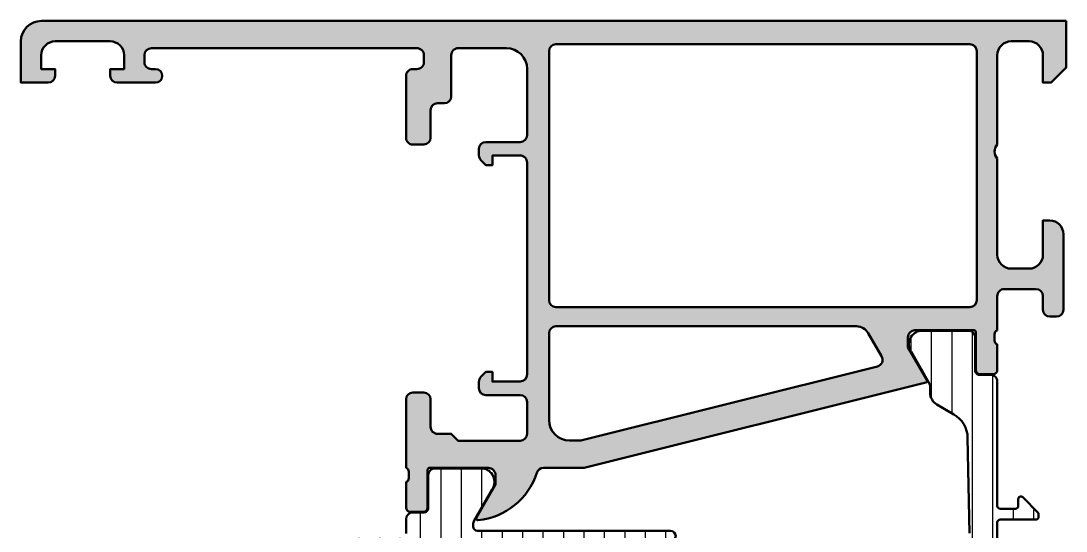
# Model space of a CAD drawing. Extents: x -35 to 63, y 0 to 100.
# Drawn here: x -35 to 41, y 62.9 to 100 of the extents above; entities that cross this region are included whole.
import ezdxf

# ---------------------------------------------------------------- set-up
doc = ezdxf.new("R2010")
doc.units = 0
for name, color, linetype, lineweight in [('0S-Alu contour', 7, 'Continuous', 50), ('0S-Alu hatch', 252, 'Continuous', 25), ('0S-Plastic contour', 254, 'Continuous', 50), ('0S-Plastic hatch', 253, 'Continuous', 25)]:
    doc.layers.add(name, color=color, linetype=linetype, lineweight=lineweight)
pattern_1 = [(90, (0, 0), (-1.4859, 0), [])]

# ---------------------------------------------------------------- blocks, each defined once
blk = doc.blocks.new('245333__9F7AA173_526E_4B7B_A4AD_E377A7B08320___57BA1373_CE20_45E9_87EE_BB8EEB695EC3_')
at = {"layer": '0S-Plastic hatch'}
h = blk.add_hatch(dxfattribs=at)
h.set_pattern_fill('ANSI31', color=256, scale=0.4680000000000001, angle=45, style=0)
h.set_pattern_definition(pattern_1)
edge = h.paths.add_edge_path()
edge.add_line((35.9799999999999, 73.79000300000001), (35.97999999999994, 64.75000000000772))
edge.add_arc((36.18999999999995, 64.75000000000772), 0.2100000000000186, 180, 269.9999999999942)
edge.add_line((36.18999999999993, 64.5400000000077), (37.28999999999603, 64.54000000000758))
edge.add_arc((37.28999999999606, 64.75000000000777), 0.2100000000001927, 269.9999999999923, 360)
edge.add_line((37.49999999999625, 64.75000000000777), (37.49999999999624, 65.25000000000765))
edge.add_ellipse((37.68999999999625, 65.25000000000765), major_axis=(-0.1900000000000119, 0), ratio=1, start_angle=224.9999999999985, end_angle=360, ccw=False)
edge.add_line((37.82435028842171, 65.38435028843311), (38.92435028842167, 64.28435028843313))
edge.add_ellipse((38.78999999999614, 64.15000000000761), major_axis=(-0.1900000000001142, 0), ratio=1, start_angle=180, end_angle=224.9999999999985, ccw=False)
edge.add_line((38.97999999999626, 64.15000000000761), (38.97999999999601, 63.95000000000724))
edge.add_ellipse((38.7899999999962, 63.95000000000746), major_axis=(-0.1899999999998059, 0), ratio=1, start_angle=90.00000000000222, end_angle=180, ccw=False)
edge.add_line((38.78999999999621, 63.76000000000765), (36.18999999999616, 63.76000000000765))
edge.add_arc((36.18999999999616, 63.55000000001142), 0.2099999999962208, 90, 180)
edge.add_line((35.97999999999994, 63.55000000001142), (35.98000000000008, 28.94999999999605))
edge.add_arc((36.18999999999618, 28.94999999999606), 0.2099999999961035, 180, 270.0000000000019)
edge.add_line((36.18999999999618, 28.73999999999995), (38.78999999999623, 28.73999999999996))
edge.add_ellipse((38.78999999999623, 28.55000000000017), major_axis=(-0.1899999999997881, 0), ratio=1, start_angle=180, end_angle=270, ccw=False)
edge.add_line((38.97999999999601, 28.55000000000017), (38.97999999999625, 28.35000000000023))
edge.add_ellipse((38.78999999999623, 28.34999999999999), major_axis=(-0.1900000000000297, 0), ratio=1, start_angle=135.0000000000015, end_angle=180, ccw=False)
edge.add_line((38.92435028842169, 28.21564971157453), (37.8243502884217, 27.1156497115745))
edge.add_ellipse((37.68999999999625, 27.24999999999996), major_axis=(-0.1900000000000061, 0), ratio=1, start_angle=0, end_angle=135.0000000000008, ccw=False)
edge.add_line((37.49999999999625, 27.24999999999996), (37.49999999999623, 27.74999999999982))
edge.add_arc((37.28999999999604, 27.74999999999982), 0.2100000000001927, 0, 90.0000000000039)
edge.add_line((37.28999999999603, 27.96000000000001), (36.19000000000376, 27.9599999999999))
edge.add_arc((36.19000000000378, 27.74999999999621), 0.2100000000036957, 90.0000000000058, 180)
edge.add_line((35.98000000000008, 27.74999999999621), (35.98000000000012, 18.70999700000015))
edge.add_ellipse((35.49000000000001, 18.70999700000015), major_axis=(-0.4900000000001051, 0), ratio=1, start_angle=90, end_angle=180, ccw=False)
edge.add_line((35.49000000000001, 18.21999700000005), (34.67966598775748, 18.21999700000005))
edge.add_arc((34.67966598775748, 17.90999700000005), 0.3100000000000058, 90, 180)
edge.add_line((34.36966598775747, 17.90999700000005), (34.3700006171609, 15.50999722277399))
edge.add_ellipse((33.88000531041846, 15.50999530673881), major_axis=(-0.4899953067461825, 0), ratio=1, start_angle=89.99992156327039, end_angle=180.0002240452365, ccw=False)
edge.add_line((33.88000463962509, 15.01999999999308), (30.4041775038158, 15.02000000000004))
edge.add_ellipse((30.5457711508919, 15.9998180747229), major_axis=(-0.9899960709244822, 0), ratio=1, start_angle=-32.74075698837771, end_angle=81.77710364110038, ccw=False)
edge.add_line((29.71305944591097, 16.53524634894238), (31.0316956091938, 18.81919149350408))
edge.add_arc((30.59002263812886, 19.0741914672896), 0.5099999999999504, 330.0000034006556, 360.5398516222337)
edge.add_line((31.10000000000014, 19.07899671221207), (31.10000000000014, 19.53149545762271))
edge.add_ellipse((32.09000000000009, 19.5314954576227), major_axis=(-0.9899999999999485, 0), ratio=1, start_angle=299.9999999999983, end_angle=360, ccw=False)
edge.add_line((31.59500000000014, 20.38886060736926), (32.81844590919087, 21.09521743237943))
edge.add_arc((31.81344590919093, 22.83592849398618), 2.009999999999998, 299.9999999999981, 358.8298047176656)
edge.add_line((33.82302670811729, 22.79487958917156), (33.96488342538069, 29.73958460624113))
edge.add_arc((33.45498978983221, 29.75000000000007), 0.5100000000000029, 358.8298047176656, 449.9999999999992)
edge.add_line((33.45498978983221, 30.26000000000007), (32.09000000000002, 30.26000000000007))
edge.add_ellipse((32.09000000000002, 30.75000000000007), major_axis=(-0.490000000000002, 0), ratio=1, start_angle=-90, end_angle=90, ccw=False)
edge.add_line((32.09000000000002, 31.24000000000007), (33.49584299149152, 31.24000000000006))
edge.add_arc((33.49584299149153, 31.75000000000006), 0.509999999999998, 269.9999999999992, 358.8298047176656)
edge.add_line((34.00573662704001, 31.73958460624112), (34.16914943367726, 39.73958460624118))
edge.add_arc((33.65925579812883, 39.75000000000012), 0.5099999999999497, 358.829804717665, 450)
edge.add_line((33.65925579812883, 40.26000000000006), (32.09, 40.26000000000005))
edge.add_ellipse((32.09, 40.75000000000005), major_axis=(-0.4900000000000091, 0), ratio=1, start_angle=-90, end_angle=90, ccw=False)
edge.add_line((32.09, 41.24000000000006), (33.68999999999993, 41.24000000000005))
edge.add_arc((33.68999999999993, 41.75000000000014), 0.5100000000000762, 269.9999999999992, 360)
edge.add_line((34.20000000000001, 41.75000000000014), (34.20000000000002, 50.75000000000003))
edge.add_arc((33.69, 50.75000000000003), 0.5100000000000194, 0, 90)
edge.add_line((33.69, 51.26000000000005), (32.09, 51.26000000000006))
edge.add_ellipse((32.09, 51.75000000000006), major_axis=(-0.490000000000002, 0), ratio=1, start_angle=-90, end_angle=90, ccw=False)
edge.add_line((32.09, 52.24000000000007), (33.6592557981288, 52.24000000000007))
edge.add_arc((33.65925579812879, 52.75000000000005), 0.5099999999999909, 270.0000000000008, 361.1701952823338)
edge.add_line((34.16914943367726, 52.76041539375898), (34.00573662704, 60.76041539375897))
edge.add_arc((33.49584299149153, 60.75000000000003), 0.5099999999999923, 1.170195282334975, 89.99999999999841)
edge.add_line((33.49584299149154, 61.26000000000002), (32.08999999999999, 61.26000000000008))
edge.add_ellipse((32.08999999999999, 61.75000000000006), major_axis=(-0.4899999999999878, 0), ratio=1, start_angle=-90, end_angle=90, ccw=False)
edge.add_line((32.08999999999999, 62.24000000000005), (33.45498978983221, 62.24000000000007))
edge.add_arc((33.45498978983221, 62.75000000000008), 0.5100000000000052, 270.0000000000008, 361.1701952823338)
edge.add_line((33.96488342538069, 62.760415393759), (33.8230267081173, 69.70512041082854))
edge.add_arc((31.813445909191, 69.66407150601391), 2.009999999999938, 1.170195282334975, 60.00000000000032)
edge.add_line((32.81844590919096, 71.40478256762059), (31.59500000000013, 72.11113939263088))
edge.add_ellipse((32.09000000000014, 72.96850454237746), major_axis=(-0.9899999999999975, 0), ratio=1, start_angle=0, end_angle=59.999999999999204, ccw=False)
edge.add_line((31.10000000000014, 72.96850454237746), (31.10000000000016, 73.42100328780221))
edge.add_arc((30.59002263812852, 73.42580853271029), 0.510000000000182, 359.4601483793812, 389.9999965993455)
edge.add_line((31.03169560919365, 73.68080850649594), (29.71305944591087, 75.96475365105759))
edge.add_ellipse((30.54577115089172, 76.50018192527719), major_axis=(-0.9899960709244671, 0), ratio=1, start_angle=-81.7771036411026, end_angle=32.740756988386124, ccw=False)
edge.add_line((30.40417750381565, 77.48000000000003), (33.88000463962494, 77.48000000000697))
edge.add_ellipse((33.88000463962494, 76.99000402256141), major_axis=(-0.4899959774455595, 0), ratio=1, start_angle=179.9920112387995, end_angle=269.9999999999992, ccw=False)
edge.add_line((34.37000061230754, 76.98993570233131), (34.36966599077062, 74.59004622301168))
edge.add_arc((34.67966598777279, 74.59000300001547), 0.3100000000154499, 179.9920113055905, 269.9999999971463)
edge.add_line((34.67966598775735, 74.28000300000002), (35.48999999999983, 74.28000300000006))
edge.add_ellipse((35.48999999999984, 73.79000300000001), major_axis=(-0.4900000000000518, 0), ratio=1, start_angle=180, end_angle=270.0000000000008, ccw=False)
at = {"layer": '0S-Plastic contour', "color": 7}
for points in [[(30.40417750381565, 77.48000000000003), (33.88000463962494, 77.48000000000697)], [(34.37000061230754, 76.98993570233131), (34.36966599077062, 74.59004622301168)], [(31.03169560919365, 73.68080850649594), (29.71305944591087, 75.96475365105759)], [(34.67966598775735, 74.28000300000002), (35.48999999999983, 74.28000300000006)], [(35.9799999999999, 73.79000300000001), (35.97999999999994, 64.75000000000772)], [(31.10000000000014, 72.96850454237746), (31.10000000000016, 73.42100328780221)], [(32.81844590919096, 71.40478256762059), (31.59500000000013, 72.11113939263088)], [(33.96488342538069, 62.760415393759), (33.8230267081173, 69.70512041082854)], [(37.82435028842171, 65.38435028843311), (38.92435028842167, 64.28435028843313)], [(37.49999999999625, 64.75000000000777), (37.49999999999624, 65.25000000000765)], [(36.18999999999993, 64.5400000000077), (37.28999999999603, 64.54000000000758)], [(38.97999999999626, 64.15000000000761), (38.97999999999601, 63.95000000000724)], [(35.97999999999994, 63.55000000001142), (35.98000000000008, 28.94999999999605)], [(38.78999999999621, 63.76000000000765), (36.18999999999616, 63.76000000000765)]]:
    blk.add_lwpolyline(points, dxfattribs=at)
at = {"layer": '0S-Plastic contour', "color": 7, "extrusion": (0, 0, -1)}
for centre, radius, start, end in [((-30.54577115089172, 76.50018192527719), 0.9899960709244671, 327.259243011614, 81.77710364110266), ((-33.88000463962494, 76.99000402256141), 0.4899959774455596, 90.00000000000082, 180.0079887612006), ((-35.48999999999984, 73.79000300000001), 0.4900000000000518, 89.99999999999918, 180), ((-32.09000000000014, 72.96850454237746), 0.9899999999999975, 300.0000000000008, 0), ((-37.68999999999625, 65.25000000000765), 0.1900000000000119, 0, 135.0000000000015), ((-38.7899999999962, 63.95000000000746), 0.1899999999998059, 180, 269.9999999999978), ((-38.78999999999614, 64.15000000000761), 0.1900000000001142, 135.0000000000015, 180)]:
    blk.add_arc(centre, radius, start, end, dxfattribs=at)
at = {"layer": '0S-Plastic contour', "color": 7}
for centre, radius, start, end in [((34.67966598777279, 74.59000300001547), 0.3100000000154499, 179.9920113055905, 269.9999999971463), ((30.59002263812852, 73.42580853271029), 0.510000000000182, 359.4601483793812, 29.99999659934544), ((31.813445909191, 69.66407150601391), 2.009999999999938, 1.170195282334975, 60.00000000000032), ((36.18999999999995, 64.75000000000772), 0.2100000000000186, 180, 269.9999999999942), ((37.28999999999606, 64.75000000000777), 0.2100000000001927, 269.9999999999923, 0), ((36.18999999999616, 63.55000000001142), 0.2099999999962208, 90, 180)]:
    blk.add_arc(centre, radius, start, end, dxfattribs=at)
blk = doc.blocks.new('245333__9AE1B75B_68EC_4217_87AC_3E8BCC204425___A74918F2_8192_41A2_B50B_D29DF72A9CAD_')
at = {"layer": '0S-Plastic hatch'}
h = blk.add_hatch(dxfattribs=at)
h.set_pattern_fill('ANSI31', color=256, scale=0.4680000000000001, angle=45, style=0)
h.set_pattern_definition(pattern_1)
edge = h.paths.add_edge_path()
edge.add_arc((-7.310000000000009, 62.7500000000001), 0.3100000000001444, 269.9999999999973, 360)
edge.add_line((-6.999999999999864, 62.7500000000001), (-7.000000000000191, 63.79000299999985))
edge.add_ellipse((-6.510000000000196, 63.79000299999999), major_axis=(-0.4899999999999949, 0), ratio=1, start_angle=270.00000000000165, end_angle=360, ccw=False)
edge.add_line((-6.510000000000211, 64.280003), (-5.699668628398633, 64.280003))
edge.add_arc((-5.699668628404602, 64.59000300000599), 0.310000000005985, 270.0000000011031, 360.0079248439906)
edge.add_line((-5.38966863136391, 64.59004587753816), (-5.390000574115695, 66.98993624986667))
edge.add_ellipse((-4.900004601357032, 66.99000402256138), major_axis=(-0.4899959774455775, 0), ratio=1, start_angle=-90, end_angle=0.007924737246696623, ccw=False)
edge.add_line((-4.900004601357032, 67.48000000000697), (-1.424177465547835, 67.47999999999999))
edge.add_ellipse((-1.565771112623828, 66.50018192527713), major_axis=(-0.9899960709244693, 0), ratio=1, start_angle=147.2592430116709, end_angle=261.7771036411068, ccw=False)
edge.add_line((-0.7330594076424523, 65.96475365105836), (-2.05168440619763, 63.68082784542121))
edge.add_arc((-1.610085349575093, 63.42587054617024), 0.509914650947844, 150.0000034023275, 180)
edge.add_line((-2.120000000522937, 63.42587054617024), (-2.119999999999912, 63.25000000000013))
edge.add_arc((-1.809999999999867, 63.25), 0.3100000000000449, 180, 270)
edge.add_line((-1.809999999999867, 62.93999999999996), (12.21179744661189, 62.94000000000003))
edge.add_ellipse((12.21179744661189, 62.55000000000002), major_axis=(-0.3900000000000006, 0), ratio=1, start_angle=90, end_angle=270, ccw=False)
edge.add_line((12.21179744661189, 62.16000000000002), (-1.242050807568809, 62.16000000000002))
edge.add_arc((-1.242050807568794, 61.15000000000001), 1.010000000000005, 90.00000000000081, 120.0000000000013)
edge.add_line((-1.747050807568818, 62.02468565782229), (-2.814999999999834, 61.40810490409141))
edge.add_arc((-2.309999999999824, 60.53341924626909), 1.010000000000035, 119.9999999999994, 180)
edge.add_line((-3.319999999999861, 60.53341924626909), (-3.319999999999986, 56.81568542494908))
edge.add_ellipse((-5.30999999999998, 56.81568542494911), major_axis=(-1.989999999999994, 0), ratio=1, start_angle=135.0000000000008, end_angle=180, ccw=False)
edge.add_line((-3.902857505438737, 55.4085429303879), (-7.809487183573047, 51.50191325225367))
edge.add_arc((-6.388202553388076, 50.08062862206866), 2.010000000000039, 134.9999999999993, 189.360190801913)
edge.add_line((-8.371440212615845, 49.75372131560256), (-5.547097480105783, 32.61937540504151))
edge.add_arc((-3.563859820878128, 32.94628271150761), 2.009999999999926, 189.3601908019132, 216)
edge.add_line((-5.189983979571714, 31.76483435439978), (1.580000000000069, 22.44675080303767))
edge.add_line((1.580000000000069, 22.44675080303767), (1.580000000000076, 21.35000000000001))
edge.add_arc((2.590000000000074, 21.35000000000001), 1.009999999999998, 180, 269.9999999999988)
edge.add_line((2.590000000000053, 20.34000000000001), (12.21179744661188, 20.34000000000002))
edge.add_ellipse((12.21179744661188, 19.95000000000001), major_axis=(-0.3900000000000077, 0), ratio=1, start_angle=90, end_angle=270, ccw=False)
edge.add_line((12.21179744661188, 19.56), (2.19000000000004, 19.55999999999998))
edge.add_arc((2.190000000000047, 19.25000000000003), 0.3099999999999561, 90.00000000000134, 180)
edge.add_line((1.880000000000091, 19.25000000000003), (1.879999999475245, 19.07412934928449))
edge.add_arc((2.389914507581892, 19.07412934928548), 0.5099145081066468, 180, 209.9999965994565)
edge.add_line((1.948315574671404, 18.81917212144136), (3.266940554096748, 16.53524634894159))
edge.add_ellipse((2.434228849115342, 15.99981807472284), major_axis=(-0.9899960709244771, 0), ratio=1, start_angle=98.2228963588982, end_angle=212.7407569883268, ccw=False)
edge.add_line((2.575822496191421, 15.01999999999999), (-0.9000046396178333, 15.01999999999302))
edge.add_ellipse((-0.9000046396270633, 15.5099959774294), major_axis=(-0.4899959774363811, 0), ratio=1, start_angle=-0.00792480466878942, end_angle=90.00000000107917, ccw=False)
edge.add_line((-1.39000061237645, 15.51006375070049), (-1.389668669624676, 17.90995412304522))
edge.add_arc((-1.699668666659469, 17.90999699999998), 0.3100000000000087, 359.9920752627073, 450.0000000005043)
edge.add_line((-1.699668666662198, 18.21999699999999), (-2.510002678902004, 18.21999699999282))
edge.add_ellipse((-2.510002678902004, 18.70999432109072), major_axis=(-0.4899973210978921, 0), ratio=1, start_angle=0, end_angle=90, ccw=False)
edge.add_line((-2.999999999999896, 18.70999432109072), (-2.999999999999992, 20.74944778337538))
edge.add_arc((-3.509999999999941, 20.74944778337535), 0.5099999999999483, 0, 62.02052561152114)
edge.add_line((-3.270730834759483, 21.19983680029859), (-5.985290978483739, 22.64194687665201))
edge.add_arc((-6.459137756705139, 21.74999999999992), 1.010000000000107, 62.02052561152096, 90)
edge.add_line((-6.459137756705139, 22.76000000000003), (-10.56134089668841, 22.75999999999998))
edge.add_ellipse((-10.56134089668841, 23.74999999999992), major_axis=(-0.9899999999999485, 0), ratio=1, start_angle=9.360190801913404, end_angle=90, ccw=False)
edge.add_line((-11.53815944526321, 23.58898595353155), (-15.89999999999991, 50.05081865226768))
edge.add_line((-15.89999999999991, 50.05081865226768), (-15.89999999999991, 59.50551362713286))
edge.add_ellipse((-15.40999999999989, 59.50551362713286), major_axis=(-0.4900000000000233, 0), ratio=1, start_angle=300.00000000000296, end_angle=360, ccw=False)
edge.add_line((-15.65499999999992, 59.92986607498725), (-11.4210254037848, 62.37435244785432))
edge.add_ellipse((-11.17602540378483, 61.95000000000005), major_axis=(-0.4899999999998956, 0), ratio=1, start_angle=270, end_angle=300.0000000000038, ccw=False)
edge.add_line((-11.17602540378483, 62.43999999999995), (-7.310000000000023, 62.43999999999996))
edge = h.paths.add_edge_path()
edge.add_line((-4.909999999999961, 57.06421356237299), (-4.909999999999847, 60.64999999999991))
edge.add_arc((-5.909999999999833, 60.64999999999994), 0.9999999999999857, 0, 90)
edge.add_line((-5.909999999999833, 61.64999999999992), (-10.827691453624, 61.64999999999994))
edge.add_arc((-10.82769145362402, 60.64999999999985), 1.000000000000092, 89.9999999999992, 119.9999999999991)
edge.add_line((-11.32769145362405, 61.51602540378437), (-14.60999999999985, 59.62098368097095))
edge.add_arc((-14.10999999999985, 58.75495827718644), 1.000000000000057, 119.9999999999981, 180)
edge.add_line((-15.10999999999991, 58.75495827718645), (-15.10999999999991, 52.44999999999997))
edge.add_arc((-14.11000000000002, 52.44999999999997), 0.9999999999998863, 180, 270)
edge.add_line((-14.11000000000002, 51.45000000000008), (-10.93842712474602, 51.45000000000008))
edge.add_arc((-10.93842712474605, 53.45000000000008), 2, 270.0000000000008, 314.9999999999993)
edge.add_line((-9.52421356237297, 52.03578643762696), (-5.202893218813422, 56.35710678118647))
edge.add_arc((-5.909999999999975, 57.06421356237303), 1.000000000000018, 314.9999999999995, 360)
edge = h.paths.add_edge_path()
edge.add_line((-8.775906908291056, 42.43132022548903), (-10.06162119400547, 50.2313202254891))
edge.add_arc((-10.55496389530589, 50.15000000000002), 0.499999999999992, 9.36019080191405, 90)
edge.add_line((-10.55496389530589, 50.65000000000001), (-14.60894096789276, 50.65000000000001))
edge.add_arc((-14.60894096789276, 50.15000000000002), 0.4999999999999929, 90, 189.3601908019149)
edge.add_line((-15.10228366919317, 50.06867977451093), (-13.81656938347876, 42.26867977451079))
edge.add_arc((-13.32322668217833, 42.34999999999987), 0.4999999999999908, 189.3601908019132, 270.0000000000012)
edge.add_line((-13.32322668217832, 41.84999999999988), (-9.269249609591476, 41.84999999999994))
edge.add_arc((-9.269249609591476, 42.34999999999994), 0.5, 270, 369.360190801914)
edge = h.paths.add_edge_path()
edge.add_line((-7.193489325873507, 32.83132022548905), (-8.47920361158777, 40.63132022548901))
edge.add_arc((-8.972546312888205, 40.54999999999993), 0.5000000000000048, 9.360190801912992, 90)
edge.add_line((-8.972546312888205, 41.04999999999994), (-13.02652338547502, 41.04999999999987))
edge.add_arc((-13.02652338547502, 40.54999999999987), 0.5000000000000071, 90, 189.3601908019128)
edge.add_line((-13.51986608677546, 40.46867977451078), (-12.23415180106117, 32.66867977451082))
edge.add_arc((-11.74080909976073, 32.7499999999999), 0.5000000000000036, 189.3601908019121, 269.9999999999996)
edge.add_line((-11.74080909976073, 32.24999999999989), (-7.686832027173913, 32.24999999999996))
edge.add_arc((-7.686832027173942, 32.74999999999997), 0.5000000000000071, 270.0000000000033, 369.360190801913)
edge = h.paths.add_edge_path()
edge.add_arc((-7.436116965542247, 30.44999999999996), 0.9999999999999944, 36, 90.00000000000081)
edge.add_line((-7.436116965542261, 31.44999999999996), (-11.44410580305757, 31.44999999999991))
edge.add_arc((-11.44410580305757, 30.9499999999999), 0.5000000000000071, 90, 189.3601908019133)
edge.add_line((-11.93744850435801, 30.86867977451082), (-11.1225099313139, 25.92471909804354))
edge.add_arc((-9.149139126112251, 26.24999999999988), 1.999999999999937, 189.3601908019139, 270.0000000000008)
edge.add_line((-9.149139126112225, 24.24999999999994), (-6.085431121647339, 24.24999999999998))
edge.add_ellipse((-6.085431121647339, 23.2500000000001), major_axis=(-0.9999999999998826, 0), ratio=1, start_angle=242.0205256115195, end_angle=270, ccw=False)
edge.add_line((-5.616275895685639, 24.13311571945741), (-1.003608449807124, 21.68263613883446))
edge.add_arc((-0.7690308368262678, 22.12419399856317), 0.4999999999999998, 242.0205256115221, 395.9999999999988)
edge.add_line((-0.3645223396387873, 22.4180866247094), (-6.627099971167304, 31.03778525229243))
at = {"layer": '0S-Plastic contour', "color": 7}
for points in [[(-5.38966863136391, 64.59004587753816), (-5.390000574115695, 66.98993624986667)], [(-4.900004601357032, 67.48000000000697), (-1.424177465547835, 67.47999999999999)], [(-0.7330594076424523, 65.96475365105836), (-2.05168440619763, 63.68082784542121)], [(-6.510000000000211, 64.280003), (-5.699668628398633, 64.280003)], [(-6.999999999999864, 62.7500000000001), (-7.000000000000191, 63.79000299999985)], [(-2.120000000522937, 63.42587054617024), (-2.119999999999912, 63.25000000000013)], [(-1.809999999999867, 62.93999999999996), (12.21179744661189, 62.94000000000003)]]:
    blk.add_lwpolyline(points, dxfattribs=at)
at = {"layer": '0S-Plastic contour', "color": 7, "extrusion": (0, 0, -1)}
for centre, radius, start, end in [((4.900004601357032, 66.99000402256138), 0.4899959774455775, 359.9920752627533, 90), ((1.565771112623828, 66.50018192527713), 0.9899960709244695, 98.2228963588932, 212.7407569883292), ((6.510000000000196, 63.79000299999999), 0.4899999999999949, 0, 89.99999999999834), ((-12.21179744661189, 62.55000000000002), 0.3900000000000006, 90, 270)]:
    blk.add_arc(centre, radius, start, end, dxfattribs=at)
at = {"layer": '0S-Plastic contour', "color": 7}
for centre, radius, start, end in [((-5.699668628404602, 64.59000300000599), 0.310000000005985, 270.0000000011031, 0.0079248439906155), ((-1.610085349575093, 63.42587054617024), 0.509914650947844, 150.0000034023275, 180), ((-1.809999999999867, 63.25), 0.3100000000000449, 180, 270)]:
    blk.add_arc(centre, radius, start, end, dxfattribs=at)
blk = doc.blocks.new('333200__02C25ACC_63DE_4C79_958C_C5039A92C694_')
at = {"layer": '0S-Alu hatch'}
h = blk.add_hatch(color=256, dxfattribs=at)
edge = h.paths.add_edge_path()
edge.add_line((40.98, 99.99000000000002), (40.97999999999999, 96.60414213562377))
edge.add_line((40.97999999999999, 96.60414213562377), (39.88585786437626, 95.51000000000003))
edge.add_line((39.88585786437626, 95.51000000000003), (39.30000000000007, 95.51000000000003))
edge.add_line((39.30000000000007, 95.51000000000003), (39.30000000000007, 97.5))
edge.add_arc((38.29000000000004, 97.49999999999999), 1.010000000000037, 0, 90.0000000000004)
edge.add_line((38.29000000000003, 98.51), (36.99, 98.51000000000003))
edge.add_arc((36.98999999999999, 97.49999999999991), 1.010000000000104, 89.9999999999996, 180)
edge.add_line((35.97999999999988, 97.49999999999991), (35.98000000000001, 91.0039841267342))
edge.add_arc((36.51499999999997, 90.50000000000001), 0.7349999999999828, 136.7098923765391, 223.2901076234609)
edge.add_line((35.98000000000001, 89.99601587326585), (35.98000000000001, 82.99999999999982))
edge.add_arc((36.9899999999998, 82.99999999999982), 1.009999999999802, 180, 269.9999999999996)
edge.add_line((36.9899999999998, 81.99000000000001), (38.29000000000004, 81.99000000000001))
edge.add_arc((38.29000000000004, 83.00000000000004), 1.010000000000033, 269.9999999999996, 360)
edge.add_line((39.30000000000008, 83.00000000000004), (39.30000000000007, 85.49000000000002))
edge.add_line((39.30000000000007, 85.49000000000002), (39.78999999999999, 85.49000000000001))
edge.add_ellipse((39.78999999999997, 84.50000000000001), major_axis=(-0.9899999999999948, 0), ratio=1, start_angle=180, end_angle=269.99999999999835, ccw=False)
edge.add_line((40.77999999999995, 84.50000000000001), (40.78000000000007, 78.99999999999997))
edge.add_ellipse((40.29000000000013, 78.99999999999994), major_axis=(-0.4899999999999381, 0), ratio=1, start_angle=90.0000000000008, end_angle=180, ccw=False)
edge.add_line((40.29000000000014, 78.51000000000002), (39.79000000000001, 78.51000000000003))
edge.add_ellipse((39.79000000000001, 78.99999999999997), major_axis=(-0.4899999999999381, 0), ratio=1, start_angle=0, end_angle=90, ccw=False)
edge.add_line((39.30000000000007, 78.99999999999997), (39.30000000000007, 79.99999999999994))
edge.add_arc((38.78999999999999, 79.99999999999996), 0.5100000000000833, 0, 89.9999999999992)
edge.add_line((38.78999999999999, 80.51000000000005), (36.49000000000006, 80.51000000000005))
edge.add_arc((36.49000000000005, 80), 0.5100000000000477, 89.9999999999992, 180)
edge.add_line((35.98000000000001, 80), (35.98000000000001, 77.50737655120044))
edge.add_arc((36.06883644654309, 77.23247940800692), 0.2888950563273068, 107.9088868913556, 181.1442552597964)
edge.add_line((35.77999900000018, 77.22671026206255), (35.77999900000008, 76.77331758931881))
edge.add_arc((36.06886709564304, 76.76755634053126), 0.2889255417369519, 178.8574318585708, 252.0866793135065)
edge.add_line((35.97999999999989, 76.49263706514311), (35.98000000000001, 74.620002))
edge.add_ellipse((35.68999999999998, 74.620002), major_axis=(-0.290000000000024, 0), ratio=1, start_angle=90.00000000000142, end_angle=180, ccw=False)
edge.add_line((35.68999999999999, 74.33000199999998), (34.71002568095727, 74.33000199999996))
edge.add_ellipse((34.71002568095727, 74.62000200000001), major_axis=(-0.2900000000000489, 0), ratio=1, start_angle=0, end_angle=89.99999999999858, ccw=False)
edge.add_line((34.42002568095722, 74.62000200000001), (34.42002568095722, 77.37999999999985))
edge.add_arc((34.29002568095711, 77.37999999999985), 0.1300000000001198, 0, 90.00000000000314)
edge.add_line((34.2900256809571, 77.50999999999998), (29.99, 77.50999999999998))
edge.add_arc((29.99000000000001, 76.99999999999997), 0.5100000000000052, 90.0000000000008, 180)
edge.add_line((29.48, 76.99999999999997), (29.48, 76.29732071097295))
edge.add_line((29.48, 76.29732071097295), (30.86291724310692, 73.90182833331728))
edge.add_ellipse((30.75248489463919, 73.83807576189717), major_axis=(-0.1275135049740808, 0), ratio=1, start_angle=103.85482890324812, end_angle=209.9978307071216, ccw=False)
edge.add_line((30.78301961902719, 73.71427218942317), (5.957420309223714, 67.5245550941248))
edge.add_ellipse((5.83887858037999, 67.99999999999967), major_axis=(-0.4899999999996116, 0), ratio=1, start_angle=89.9999999999975, end_angle=103.99999999999773, ccw=False)
edge.add_line((5.838878580379969, 67.51000000000006), (2.990029284780241, 67.51000000000003))
edge.add_arc((2.990029284780248, 66.99999999999933), 0.5100000000007014, 90.0000000000008, 162.2515836439292)
edge.add_ellipse((-2.248193956393585, 68.67660886184704), major_axis=(-4.989999999999302, 0), ratio=1, start_angle=95.62257755079708, end_angle=162.251583643931, ccw=False)
edge.add_ellipse((-1.77185093057124, 63.83811978464819), major_axis=(-0.1281197846481981, 0), ratio=1, start_angle=-29.999999999998522, end_angle=95.62257755079497, ccw=False)
edge.add_line((-1.882805918803972, 63.90217967697228), (-0.499970715219547, 66.29732050807564))
edge.add_line((-0.499970715219547, 66.29732050807564), (-0.4999707152195399, 67.00000000000017))
edge.add_arc((-1.009970715219431, 67.00000000000017), 0.5099999999998915, 0, 90.0000000000008)
edge.add_line((-1.009970715219438, 67.51000000000006), (-5.309996396176906, 67.51))
edge.add_arc((-5.30999639617692, 67.38000000000015), 0.1299999999998533, 89.99999999999373, 180)
edge.add_line((-5.439996396176773, 67.38000000000015), (-5.439996396176773, 64.62000200000011))
edge.add_ellipse((-5.729996396176765, 64.6200020000001), major_axis=(-0.289999999999992, 0), ratio=1, start_angle=90, end_angle=180, ccw=False)
edge.add_line((-5.729996396176765, 64.3300020000001), (-6.709970715219618, 64.33000200000015))
edge.add_ellipse((-6.70997071521959, 64.62000200000008), major_axis=(-0.2899999999999352, 0), ratio=1, start_angle=0, end_angle=89.99999999999437, ccw=False)
edge.add_line((-6.999970715219525, 64.62000200000008), (-6.999970715219539, 66.49263706514319))
edge.add_arc((-7.088837810862706, 66.76755634053146), 0.2889255417370775, 287.9133206864884, 361.1425681414567)
edge.add_line((-6.799969715219608, 66.77331758931915), (-6.79996971521961, 67.22671026206389))
edge.add_arc((-7.088807161762311, 67.23247940800746), 0.2888950563270782, 358.8557447403581, 432.0911131086742)
edge.add_line((-6.99997071521944, 67.5073765512008), (-6.999970715219539, 72.4999999999999))
edge.add_ellipse((-6.509970715219473, 72.49999999999991), major_axis=(-0.4900000000000659, 0), ratio=1, start_angle=270, end_angle=360, ccw=False)
edge.add_line((-6.509970715219473, 72.98999999999998), (-5.709970715219562, 72.98999999999998))
edge.add_ellipse((-5.709970715219562, 72.4999999999999), major_axis=(-0.4900000000000802, 0), ratio=1, start_angle=180, end_angle=270, ccw=False)
edge.add_line((-5.219970715219481, 72.4999999999999), (-5.219970715219254, 70.50000000000009))
edge.add_arc((-4.709970715219107, 70.50000000000013), 0.5100000000001473, 180, 270.0000000000016)
edge.add_line((-4.709970715219093, 69.98999999999998), (-3.714112850842973, 69.99000000000001))
edge.add_line((-3.714112850842973, 69.99000000000001), (-3.214112850843086, 69.49000000000002))
edge.add_line((-3.214112850843086, 69.49000000000002), (1.2900292847794, 69.49000000000028))
edge.add_arc((1.290029284779365, 70.00000000000153), 0.5100000000012557, 270.000000000004, 360)
edge.add_line((1.80002928478062, 70.00000000000153), (1.800029284780634, 72.2999999999997))
edge.add_arc((1.290029284780572, 72.2999999999997), 0.510000000000062, 0, 89.9999999999992)
edge.add_line((1.29002928478058, 72.80999999999976), (-1.209970715219718, 72.80999999999979))
edge.add_ellipse((-1.209970715219718, 73.30000000000011), major_axis=(-0.4900000000003217, 0), ratio=1, start_angle=0, end_angle=90, ccw=False)
edge.add_line((-1.69997071522004, 73.30000000000011), (-1.69997071522004, 73.77766912531426))
edge.add_ellipse((-1.209970715218254, 73.77766912531429), major_axis=(-0.4900000000017855, 0), ratio=1, start_angle=314.98774128842746, end_angle=360, ccw=False)
edge.add_line((-1.556378898487642, 74.12422557174943), (-1.205704589780715, 74.4899999999998))
edge.add_line((-1.205704589780715, 74.4899999999998), (-0.7199707152198159, 74.48999999999985))
edge.add_line((-0.7199707152198159, 74.48999999999985), (-0.7199707152199295, 73.78999999999974))
edge.add_line((-0.7199707152199295, 73.78999999999974), (1.290029284780707, 73.78999999999974))
edge.add_arc((1.290029284780707, 74.29999999999967), 0.5099999999999341, 270, 360)
edge.add_line((1.800029284780642, 74.29999999999967), (1.800029284780755, 89.69999999999965))
edge.add_arc((1.290029284780729, 89.69999999999966), 0.5100000000000265, 0, 90.0000000000008)
edge.add_line((1.290029284780722, 90.2099999999997), (-0.7199707152199295, 90.20999999999965))
edge.add_line((-0.7199707152199295, 90.20999999999965), (-0.7199707152196951, 89.50999999999952))
edge.add_line((-0.7199707152196951, 89.50999999999952), (-1.205704589780815, 89.50999999999956))
edge.add_line((-1.205704589780815, 89.50999999999956), (-1.556378898487771, 89.87577442825012))
edge.add_ellipse((-1.209970715217458, 90.22233087468545), major_axis=(-0.4900000000025735, 0), ratio=1, start_angle=0, end_angle=45.01225871151132, ccw=False)
edge.add_line((-1.699970715220032, 90.22233087468545), (-1.699970715219812, 90.7000000000001))
edge.add_ellipse((-1.209970715219931, 90.69999999999989), major_axis=(-0.4899999999998812, 0), ratio=1, start_angle=270.0000000000033, end_angle=360, ccw=False)
edge.add_line((-1.209970715219959, 91.18999999999976), (1.29002928478058, 91.18999999999983))
edge.add_arc((1.290029284780558, 91.6999999999999), 0.5100000000000762, 270.0000000000024, 360)
edge.add_line((1.800029284780634, 91.6999999999999), (1.800029284780407, 96.50000000000026))
edge.add_arc((0.2900292847805375, 96.50000000000018), 1.50999999999987, 0, 90)
edge.add_line((0.2900292847805375, 98.01000000000005), (-3.209970715219448, 98.01))
edge.add_arc((-3.209970715219462, 97.5), 0.5100000000000336, 89.99999999999841, 180)
edge.add_line((-3.719970715219496, 97.5), (-3.719970715219368, 94.50000000000013))
edge.add_ellipse((-4.209970715219448, 94.50000000000011), major_axis=(-0.4900000000000802, 0), ratio=1, start_angle=90.0000000000066, end_angle=180, ccw=False)
edge.add_line((-4.209970715219391, 94.01000000000003), (-4.709970715219377, 94.01000000000003))
edge.add_arc((-4.709970715219334, 93.50000000000013), 0.5099999999999058, 90.00000000000479, 180)
edge.add_line((-5.21997071521924, 93.50000000000013), (-5.219970715219382, 91.49999999999973))
edge.add_ellipse((-5.709970715219093, 91.49999999999974), major_axis=(-0.4899999999997106, 0), ratio=1, start_angle=90.00000000000341, end_angle=180, ccw=False)
edge.add_line((-5.709970715219064, 91.01000000000003), (-6.509970715219587, 91.01000000000002))
edge.add_ellipse((-6.509970715219616, 91.49999999999996), major_axis=(-0.4899999999999523, 0), ratio=1, start_angle=0, end_angle=90.00000000000341, ccw=False)
edge.add_line((-6.999970715219568, 91.49999999999996), (-6.999970715219085, 96.00000000000036))
edge.add_ellipse((-6.509970715219374, 96.00000000000028), major_axis=(-0.4899999999997106, 0), ratio=1, start_angle=269.999999999995, end_angle=360, ccw=False)
edge.add_line((-6.509970715219331, 96.49), (-6.209970715219192, 96.49))
edge.add_arc((-6.209970715219178, 96.99999999999982), 0.5099999999998204, 269.9999999999984, 360)
edge.add_line((-5.699970715219357, 96.99999999999982), (-5.699970715219357, 97.49999999999969))
edge.add_arc((-6.209970715219704, 97.49999999999969), 0.5100000000003462, 0, 90.0000000000016)
edge.add_line((-6.209970715219718, 98.01000000000003), (-25.50997071522006, 98.00999999999961))
edge.add_arc((-25.50997071522004, 97.5000000000001), 0.5099999999995078, 90.0000000000016, 180)
edge.add_line((-26.01997071521955, 97.5000000000001), (-26.01997071521955, 97.00000000000009))
edge.add_arc((-25.50997071521948, 97.00000000000009), 0.5100000000000762, 180, 270.0000000000016)
edge.add_line((-25.50997071521946, 96.49), (-25.2099707152195, 96.49))
edge.add_ellipse((-25.2099707152195, 96.00000000000001), major_axis=(-0.4899999999999949, 0), ratio=1, start_angle=90, end_angle=270, ccw=False)
edge.add_line((-25.2099707152195, 95.51), (-28.00997071521948, 95.51))
edge.add_ellipse((-28.00997071521944, 96.00000000000009), major_axis=(-0.4900000000000659, 0), ratio=1, start_angle=0, end_angle=89.9999999999967, ccw=False)
edge.add_line((-28.49997071521951, 96.00000000000009), (-28.49997071521956, 96.49))
edge.add_line((-28.49997071521956, 96.49), (-27.49997071521954, 96.49))
edge.add_line((-27.49997071521954, 96.49), (-27.49997071521954, 97.50000000000006))
edge.add_arc((-28.5099707152195, 97.50000000000006), 1.009999999999962, 0, 90.00000000000081)
edge.add_line((-28.50997071521952, 98.51), (-32.50997071521958, 98.51000000000002))
edge.add_arc((-32.50997071521959, 97.50000000000006), 1.009999999999976, 89.9999999999992, 180)
edge.add_line((-33.51997071521957, 97.50000000000006), (-33.51997071521955, 96.49))
edge.add_line((-33.51997071521955, 96.49), (-32.51997071521955, 96.49000000000002))
edge.add_line((-32.51997071521955, 96.49000000000002), (-32.51997071521955, 96.00000000000003))
edge.add_ellipse((-33.00997071521955, 96.00000000000003), major_axis=(-0.4899999999999949, 0), ratio=1, start_angle=90, end_angle=180, ccw=False)
edge.add_line((-33.00997071521955, 95.51000000000003), (-34.99997071521954, 95.51))
edge.add_line((-34.99997071521954, 95.51), (-34.99997071521954, 98.49999999999999))
edge.add_ellipse((-33.50997071521951, 98.49999999999999), major_axis=(-1.490000000000037, 0), ratio=1, start_angle=270.00000000000057, end_angle=360, ccw=False)
edge.add_line((-33.50997071521952, 99.99000000000002), (40.98000000000001, 99.99000000000002))
edge = h.paths.add_edge_path()
edge.add_arc((3.890029284780901, 97.80000000000001), 0.5000000000000285, 90, 180)
edge.add_line((3.390029284780872, 97.80000000000001), (3.390029284780887, 79.7))
edge.add_arc((3.890029284780887, 79.7), 0.5, 180, 270)
edge.add_line((3.890029284780887, 79.2), (33.99, 79.2))
edge.add_arc((33.99, 79.7), 0.5, 270, 360)
edge.add_line((34.49, 79.7), (34.49, 97.80000000000001))
edge.add_arc((33.98999999999999, 97.80000000000001), 0.5000000000000142, 0, 90)
edge.add_line((33.98999999999999, 98.30000000000003), (3.890029284780901, 98.30000000000003))
edge = h.paths.add_edge_path()
edge.add_arc((3.890029284780702, 77.29999999999995), 0.5000000000000427, 90, 180)
edge.add_line((3.390029284780659, 77.29999999999995), (3.390029284780887, 71))
edge.add_arc((4.890029284780936, 71.00000000000006), 1.500000000000049, 180, 269.9999999999991)
edge.add_line((4.890029284780913, 69.5), (5.593309458574076, 69.5))
edge.add_arc((5.593309458574083, 69.99999999999963), 0.4999999999996306, 269.9999999999992, 283.9999999999999)
edge.add_line((5.714270406373826, 69.51485213686199), (27.26002938656145, 74.8868131931327))
edge.add_arc((27.13906843876162, 75.37196105627066), 0.4999999999999695, 284.0000000000004, 389.9978307071222)
edge.add_line((27.57209060566924, 75.62194466166629), (26.60336854286808, 77.29996721079131))
edge.add_arc((25.73732420905289, 76.80000000000013), 0.9999999999998543, 29.99783070711947, 90.0000000000004)
edge.add_line((25.73732420905288, 77.8), (3.890029284780702, 77.80000000000001))
at = {"layer": '0S-Alu contour', "color": 7}
for points in [[(-33.50997071521952, 99.99000000000002), (40.98, 99.99000000000002)], [(40.98, 99.99000000000002), (40.97999999999999, 96.60414213562377), (39.88585786437626, 95.51000000000003), (39.30000000000007, 95.51000000000003), (39.30000000000007, 97.5)], [(-33.00997071521955, 95.51000000000003), (-34.99997071521954, 95.51), (-34.99997071521954, 98.49999999999999)], [(-28.50997071521952, 98.51), (-32.50997071521958, 98.51000000000002)], [(33.98999999999999, 98.30000000000003), (3.890029284780901, 98.30000000000003)], [(38.29000000000003, 98.51), (36.99, 98.51000000000003)], [(-33.51997071521957, 97.50000000000006), (-33.51997071521955, 96.49), (-32.51997071521955, 96.49000000000002), (-32.51997071521955, 96.00000000000003)], [(-28.49997071521951, 96.00000000000009), (-28.49997071521956, 96.49), (-27.49997071521954, 96.49), (-27.49997071521954, 97.50000000000006)], [(-26.01997071521955, 97.5000000000001), (-26.01997071521955, 97.00000000000009)], [(-6.209970715219718, 98.01000000000003), (-25.50997071522006, 98.00999999999961)], [(-5.699970715219357, 96.99999999999982), (-5.699970715219357, 97.49999999999969)], [(-3.719970715219496, 97.5), (-3.719970715219368, 94.50000000000013)], [(0.2900292847805375, 98.01000000000005), (-3.209970715219448, 98.01)], [(3.390029284780872, 97.80000000000001), (3.390029284780887, 79.7)], [(34.49, 79.7), (34.49, 97.80000000000001)], [(35.97999999999988, 97.49999999999991), (35.98000000000001, 91.0039841267342)], [(1.800029284780634, 91.6999999999999), (1.800029284780407, 96.50000000000026)], [(-25.50997071521946, 96.49), (-25.2099707152195, 96.49)], [(-6.999970715219568, 91.49999999999996), (-6.999970715219085, 96.00000000000036)], [(-6.509970715219331, 96.49), (-6.209970715219192, 96.49)], [(-25.2099707152195, 95.51), (-28.00997071521948, 95.51)], [(-5.21997071521924, 93.50000000000013), (-5.219970715219382, 91.49999999999973)], [(-4.209970715219391, 94.01000000000003), (-4.709970715219377, 94.01000000000003)], [(-1.209970715219959, 91.18999999999976), (1.29002928478058, 91.18999999999983)], [(-5.709970715219064, 91.01000000000003), (-6.509970715219587, 91.01000000000002)], [(-1.699970715220032, 90.22233087468545), (-1.699970715219812, 90.7000000000001)], [(1.290029284780722, 90.2099999999997), (-0.7199707152199295, 90.20999999999965), (-0.7199707152196951, 89.50999999999952), (-1.205704589780815, 89.50999999999956), (-1.556378898487771, 89.87577442825012)], [(1.800029284780642, 74.29999999999967), (1.800029284780755, 89.69999999999965)], [(35.98000000000001, 89.99601587326585), (35.98000000000001, 82.99999999999982)], [(39.30000000000008, 83.00000000000004), (39.30000000000007, 85.49000000000002), (39.78999999999999, 85.49000000000001)], [(40.77999999999995, 84.50000000000001), (40.78000000000007, 78.99999999999997)], [(36.9899999999998, 81.99000000000001), (38.29000000000004, 81.99000000000001)], [(35.98000000000001, 80), (35.98000000000001, 77.50737655120044)], [(38.78999999999999, 80.51000000000005), (36.49000000000006, 80.51000000000005)], [(39.30000000000007, 78.99999999999997), (39.30000000000007, 79.99999999999994)], [(3.890029284780887, 79.2), (33.99, 79.2)], [(40.29000000000014, 78.51000000000002), (39.79000000000001, 78.51000000000003)], [(25.73732420905288, 77.8), (3.890029284780702, 77.80000000000001)], [(34.2900256809571, 77.50999999999998), (29.99, 77.50999999999998)], [(3.390029284780659, 77.29999999999995), (3.390029284780887, 71)], [(27.57209060566924, 75.62194466166629), (26.60336854286808, 77.29996721079131)], [(29.48, 76.99999999999997), (29.48, 76.29732071097295), (30.86291724310692, 73.90182833331728)], [(34.42002568095722, 74.62000200000001), (34.42002568095722, 77.37999999999985)], [(35.77999900000018, 77.22671026206255), (35.77999900000008, 76.77331758931881)], [(35.97999999999989, 76.49263706514311), (35.98000000000001, 74.620002)], [(-1.556378898487642, 74.12422557174943), (-1.205704589780715, 74.4899999999998), (-0.7199707152198159, 74.48999999999985), (-0.7199707152199295, 73.78999999999974), (1.290029284780707, 73.78999999999974)], [(5.714270406373826, 69.51485213686199), (27.26002938656145, 74.8868131931327)], [(-1.69997071522004, 73.30000000000011), (-1.69997071522004, 73.77766912531426)], [(30.78301961902719, 73.71427218942317), (5.957420309223714, 67.5245550941248)], [(35.68999999999999, 74.33000199999998), (34.71002568095727, 74.33000199999996)], [(-6.509970715219473, 72.98999999999998), (-5.709970715219562, 72.98999999999998)], [(-6.99997071521944, 67.5073765512008), (-6.999970715219539, 72.4999999999999)], [(-5.219970715219481, 72.4999999999999), (-5.219970715219254, 70.50000000000009)], [(1.29002928478058, 72.80999999999976), (-1.209970715219718, 72.80999999999979)], [(1.80002928478062, 70.00000000000153), (1.800029284780634, 72.2999999999997)], [(-4.709970715219093, 69.98999999999998), (-3.714112850842973, 69.99000000000001), (-3.214112850843086, 69.49000000000002), (1.2900292847794, 69.49000000000028)], [(4.890029284780913, 69.5), (5.593309458574076, 69.5)], [(-6.799969715219608, 66.77331758931915), (-6.79996971521961, 67.22671026206389)], [(-5.439996396176773, 67.38000000000015), (-5.439996396176773, 64.62000200000011)], [(-1.009970715219438, 67.51000000000006), (-5.309996396176906, 67.51)], [(-1.882805918803972, 63.90217967697228), (-0.499970715219547, 66.29732050807564), (-0.4999707152195399, 67.00000000000017)], [(5.838878580379969, 67.51000000000006), (2.990029284780241, 67.51000000000003)], [(-6.999970715219525, 64.62000200000008), (-6.999970715219539, 66.49263706514319)], [(-5.729996396176765, 64.3300020000001), (-6.709970715219618, 64.33000200000015)]]:
    blk.add_lwpolyline(points, dxfattribs=at)
at = {"layer": '0S-Alu contour', "color": 7, "extrusion": (0, 0, -1)}
for centre, radius, start, end in [((33.50997071521951, 98.49999999999999), 1.490000000000037, 0, 89.99999999999945), ((33.00997071521955, 96.00000000000003), 0.4899999999999949, 180, 270), ((28.00997071521944, 96.00000000000009), 0.490000000000066, 270.0000000000033, 0), ((25.2099707152195, 96.00000000000001), 0.4899999999999949, 90, 270), ((6.509970715219374, 96.00000000000028), 0.4899999999997107, 0, 90.000000000005), ((4.209970715219448, 94.50000000000011), 0.4900000000000802, 180, 269.9999999999934), ((6.509970715219616, 91.49999999999996), 0.4899999999999523, 269.9999999999966, 0), ((5.709970715219093, 91.49999999999974), 0.4899999999997107, 180, 269.9999999999966), ((1.209970715219931, 90.69999999999989), 0.4899999999998812, 0, 89.99999999999667), ((1.209970715217458, 90.22233087468545), 0.4900000000025735, 314.9877412884887, 0), ((-39.78999999999997, 84.50000000000001), 0.9899999999999948, 90.00000000000165, 180), ((-39.79000000000001, 78.99999999999997), 0.4899999999999381, 270, 0), ((-40.29000000000013, 78.99999999999994), 0.4899999999999381, 180, 269.9999999999992), ((-34.71002568095727, 74.62000200000001), 0.2900000000000489, 270.0000000000014, 0), ((-35.68999999999998, 74.620002), 0.290000000000024, 180, 269.9999999999986), ((1.209970715218254, 73.77766912531429), 0.4900000000017855, 0, 45.01225871157252), ((-30.75248489463919, 73.83807576189717), 0.1275135049740808, 150.0021692928784, 256.1451710967519), ((6.509970715219473, 72.49999999999991), 0.490000000000066, 0, 90), ((5.709970715219562, 72.4999999999999), 0.4900000000000802, 90, 180), ((1.209970715219718, 73.30000000000011), 0.4900000000003218, 270, 0), ((2.248193956393585, 68.67660886184704), 4.989999999999302, 197.748416356069, 264.3774224492029), ((-5.83887858037999, 67.99999999999967), 0.4899999999996116, 256.0000000000023, 270.0000000000025), ((6.70997071521959, 64.62000200000008), 0.2899999999999352, 270.0000000000056, 0), ((5.729996396176765, 64.6200020000001), 0.289999999999992, 180, 270), ((1.77185093057124, 63.83811978464819), 0.1281197846481981, 264.377422449205, 29.99999999999842)]:
    blk.add_arc(centre, radius, start, end, dxfattribs=at)
at = {"layer": '0S-Alu contour', "color": 7}
for centre, radius, start, end in [((-32.50997071521959, 97.50000000000006), 1.009999999999976, 89.9999999999992, 180), ((-28.5099707152195, 97.50000000000006), 1.009999999999962, 0, 90.00000000000081), ((3.890029284780901, 97.80000000000001), 0.5000000000000285, 90, 180), ((33.98999999999999, 97.80000000000001), 0.5000000000000142, 0, 90), ((36.98999999999999, 97.49999999999991), 1.010000000000104, 89.9999999999996, 180), ((38.29000000000004, 97.49999999999999), 1.010000000000037, 0, 90.0000000000004), ((-25.50997071522004, 97.5000000000001), 0.5099999999995078, 90.0000000000016, 180), ((-6.209970715219704, 97.49999999999969), 0.5100000000003462, 0, 90.0000000000016), ((-3.209970715219462, 97.5), 0.5100000000000336, 89.99999999999841, 180), ((0.2900292847805375, 96.50000000000018), 1.50999999999987, 0, 90), ((-25.50997071521948, 97.00000000000009), 0.5100000000000762, 180, 270.0000000000016), ((-6.209970715219178, 96.99999999999982), 0.5099999999998204, 269.9999999999984, 0), ((-4.709970715219334, 93.50000000000013), 0.5099999999999058, 90.00000000000479, 180), ((1.290029284780558, 91.6999999999999), 0.5100000000000762, 270.0000000000024, 0), ((36.51499999999997, 90.50000000000001), 0.7349999999999828, 136.7098923765391, 223.2901076234609), ((1.290029284780729, 89.69999999999966), 0.5100000000000265, 0, 90.0000000000008), ((36.9899999999998, 82.99999999999982), 1.009999999999802, 180, 269.9999999999996), ((38.29000000000004, 83.00000000000004), 1.010000000000033, 269.9999999999996, 0), ((36.49000000000005, 80), 0.5100000000000477, 89.9999999999992, 180), ((38.78999999999999, 79.99999999999996), 0.5100000000000833, 0, 89.9999999999992), ((3.890029284780887, 79.7), 0.5, 180, 270), ((33.99, 79.7), 0.5, 270, 0), ((3.890029284780702, 77.29999999999995), 0.5000000000000427, 90, 180), ((25.73732420905289, 76.80000000000013), 0.9999999999998543, 29.99783070711947, 90.0000000000004), ((29.99000000000001, 76.99999999999997), 0.5100000000000052, 90.0000000000008, 180), ((34.29002568095711, 77.37999999999985), 0.1300000000001198, 0, 90.00000000000314), ((36.06883644654309, 77.23247940800692), 0.2888950563273068, 107.9088868913556, 181.1442552597964), ((36.06886709564304, 76.76755634053126), 0.2889255417369519, 178.8574318585708, 252.0866793135065), ((27.13906843876162, 75.37196105627066), 0.4999999999999695, 284.0000000000004, 29.99783070712226), ((1.290029284780707, 74.29999999999967), 0.5099999999999341, 270, 0), ((1.290029284780572, 72.2999999999997), 0.510000000000062, 0, 89.9999999999992), ((4.890029284780936, 71.00000000000006), 1.500000000000049, 180, 269.9999999999991), ((-4.709970715219107, 70.50000000000013), 0.5100000000001473, 180, 270.0000000000016), ((1.290029284779365, 70.00000000000153), 0.5100000000012557, 270.000000000004, 0), ((5.593309458574083, 69.99999999999963), 0.4999999999996306, 269.9999999999992, 283.9999999999999), ((-7.088807161762311, 67.23247940800746), 0.2888950563270782, 358.8557447403581, 72.09111310867422), ((-5.30999639617692, 67.38000000000015), 0.1299999999998533, 89.99999999999373, 180), ((-1.009970715219431, 67.00000000000017), 0.5099999999998915, 0, 90.0000000000008), ((2.990029284780248, 66.99999999999933), 0.5100000000007014, 90.0000000000008, 162.2515836439292), ((-7.088837810862706, 66.76755634053146), 0.2889255417370775, 287.9133206864884, 1.142568141456636)]:
    blk.add_arc(centre, radius, start, end, dxfattribs=at)
blk = doc.blocks.new('465900__2861CD55_15EC_4787_AEF2_9B0768E5E201_')
at = {"layer": '0S-Alu contour', "color": 7}
blk.add_blockref('333200__02C25ACC_63DE_4C79_958C_C5039A92C694_', (0, 0), dxfattribs=at)
at = {"layer": '0S-Plastic contour', "color": 7}
for name in ['245333__9F7AA173_526E_4B7B_A4AD_E377A7B08320___57BA1373_CE20_45E9_87EE_BB8EEB695EC3_', '245333__9AE1B75B_68EC_4217_87AC_3E8BCC204425___A74918F2_8192_41A2_B50B_D29DF72A9CAD_']:
    blk.add_blockref(name, (0, 0), dxfattribs=at)

msp = doc.modelspace()

# ---------------------------------------------------------------- block references
at = {"layer": '0S-Alu contour', "color": 7}
msp.add_blockref('465900__2861CD55_15EC_4787_AEF2_9B0768E5E201_', (0, 0), dxfattribs=at)

doc.saveas('drawing.dxf')
